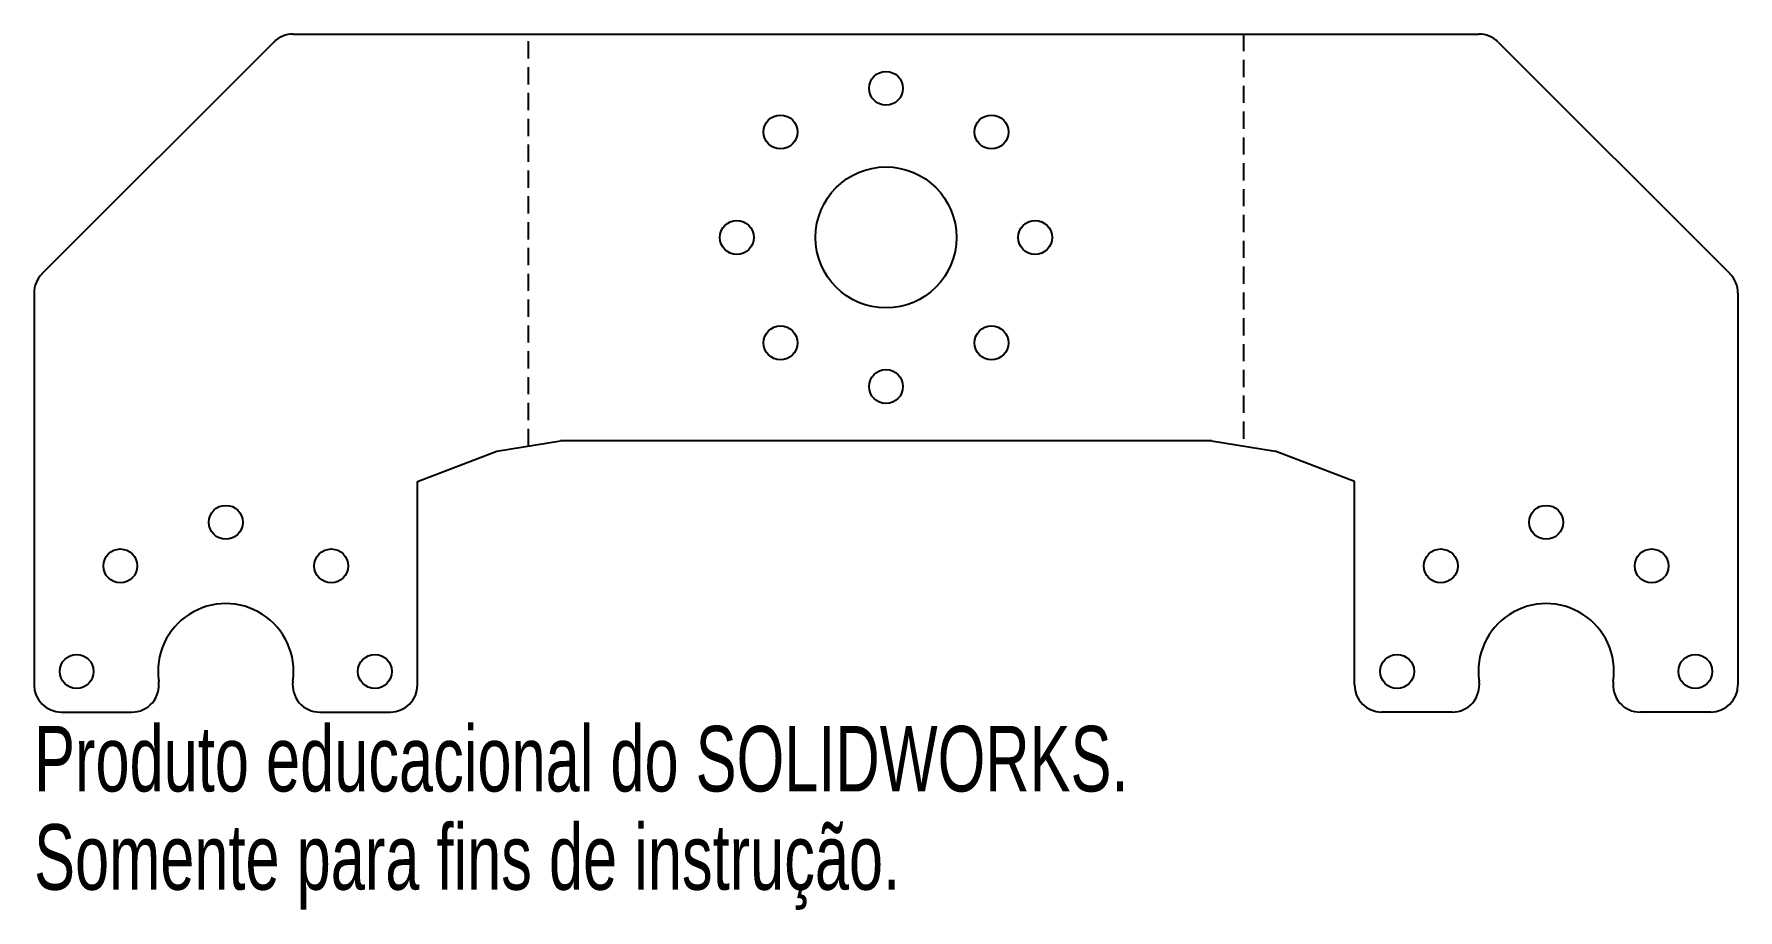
# Model space of a CAD drawing. Header units: millimetres. Extents: x -63 to 63, y -50 to 15.
import ezdxf

# ---------------------------------------------------------------- set-up
doc = ezdxf.new("R2010")
doc.units = ezdxf.units.MM
doc.linetypes.add('HIDDEN', pattern=[1.905, 1.27, -0.635])
doc.styles.add('SLDTEXTSTYLE0', font='TXT', dxfattribs={"width": 0.7})

msp = doc.modelspace()

# ---------------------------------------------------------------- linework, layer by layer
at = {"color": 7, "linetype": 'Continuous', "lineweight": 25}
for p, q in [((-45.15, 14.41), (-62.26, -2.69)), ((-43.73, 15), (43.73, 15)), ((45.15, 14.41), (62.26, -2.69)), ((-62.84, -4.11), (-62.84, -33.01)), ((62.84, -4.11), (62.84, -33.01)), ((-28.71, -15.77), (-24, -15)), ((24, -15), (-24, -15)), ((24, -15), (28.71, -15.77)), ((-34.56, -18.01), (-28.71, -15.77)), ((34.56, -18.01), (28.71, -15.77)), ((-34.56, -33.01), (-34.56, -18.01)), ((34.56, -33.01), (34.56, -18.01)), ((-60.84, -35.01), (-55.63, -35.01)), ((-41.77, -35.01), (-36.56, -35.01)), ((41.77, -35.01), (36.56, -35.01)), ((60.84, -35.01), (55.63, -35.01))]:
    msp.add_line(p, q, dxfattribs=at)
at = {"color": 7, "linetype": 'HIDDEN'}
for p, q in [((-26.36, -15.38), (-26.36, 15)), ((26.36, 15), (26.36, -15.38))]:
    msp.add_line(p, q, dxfattribs=at)
at = {"color": 7, "linetype": 'Continuous', "lineweight": 25}
for centre, radius in [((0, 11), 1.25), ((-7.78, 7.78), 1.25), ((7.78, 7.78), 1.25), ((0, 0), 5.2), ((-11, 0), 1.25), ((11, 0), 1.25), ((-7.78, -7.78), 1.25), ((7.78, -7.78), 1.25), ((0, -11), 1.25), ((-48.7, -21.01), 1.25), ((48.7, -21.01), 1.25), ((-56.48, -24.23), 1.25), ((-40.92, -24.23), 1.25), ((40.92, -24.23), 1.25), ((56.48, -24.23), 1.25), ((-59.7, -32.01), 1.25), ((-37.7, -32.01), 1.25), ((37.7, -32.01), 1.25), ((59.7, -32.01), 1.25)]:
    msp.add_circle(centre, radius, dxfattribs=at)
for centre, radius, start, end in [((-43.73, 13), 2, 90, 135), ((43.73, 13), 2, 45, 90), ((-60.84, -4.11), 2, 135, 180), ((60.84, -4.11), 2, 0, 45), ((-48.7, -32.01), 5, 351.7868, 188.2132), ((48.7, -32.01), 5, 351.7868, 188.2132), ((-60.84, -33.01), 2, 180, 270), ((-55.63, -33.01), 2, 270, 8.2132), ((-41.77, -33.01), 2, 171.7868, 270), ((-36.56, -33.01), 2, 270, 0), ((36.56, -33.01), 2, 180, 270), ((41.77, -33.01), 2, 270, 8.2132), ((55.63, -33.01), 2, 171.7868, 270), ((60.84, -33.01), 2, 270, 0)]:
    msp.add_arc(centre, radius, start, end, dxfattribs=at)

# ---------------------------------------------------------------- texts
at = {"color": 7, "linetype": 'Continuous', "char_height": 4.8336, "attachment_point": 1, "style": 'SLDTEXTSTYLE0'}
for s, insert in [('Produto educacional do SOLIDWORKS.', (-62.84, -36.03)), ('Somente para fins de instrução.', (-62.84, -43.28))]:
    msp.add_mtext(s, dxfattribs=dict(at, insert=insert))

doc.saveas('drawing.dxf')
